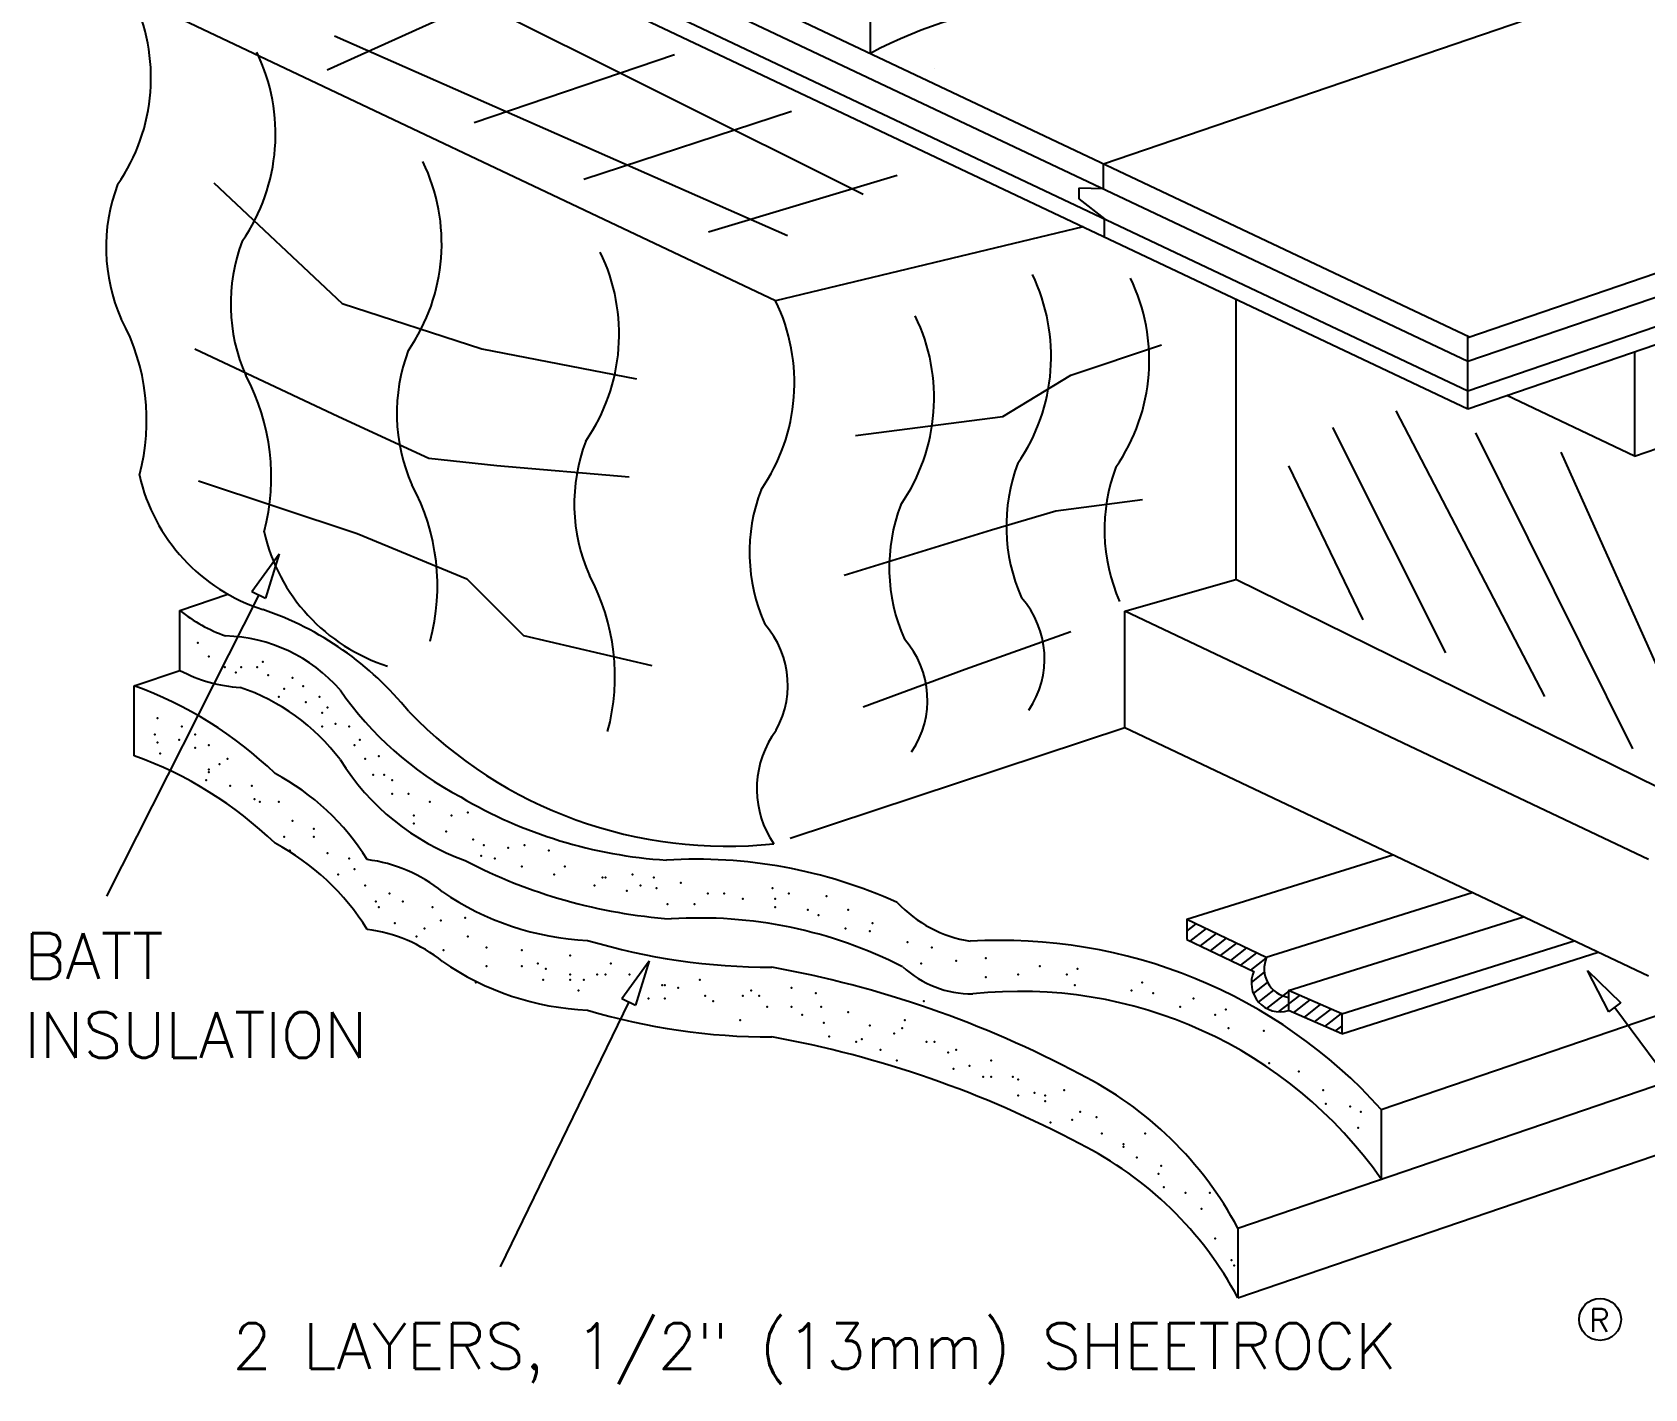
# Model space of a CAD drawing. Extents: x 0.33 to 8.78, y -0.83 to 7.68.
# Drawn here: x 0.551 to 4.959, y 2.109 to 5.818 of the extents above; entities that cross this region are included whole.
import ezdxf

# ---------------------------------------------------------------- set-up
doc = ezdxf.new("R2010")
doc.units = 0
doc.header["$LTSCALE"] = 2
doc.header["$MEASUREMENT"] = 0
for name, color, linetype in [('ADPDETAIL1', 1, 'CONTINUOUS'), ('ADPDETAIL2', 7, 'CONTINUOUS'), ('ADPDETAIL3', 5, 'CONTINUOUS'), ('ADPDIM', 3, 'CONTINUOUS'), ('ADPTEXT', 6, 'CONTINUOUS')]:
    doc.layers.add(name, color=color, linetype=linetype)
doc.styles.add('ADPROMANS', font='ROMANS.SHX')

msp = doc.modelspace()

# ---------------------------------------------------------------- linework, layer by layer
at = {"layer": 'ADPDETAIL1'}
for p, q in [((0.8664, 6.6957), (4.4797, 4.9854)), ((0.8664, 6.4968), (4.4752, 4.7887)), ((3.4796, 5.4588), (5.2439, 6.0614)), ((2.583, 5.084), (0.8239, 5.9182)), ((4.4752, 4.9838), (7.106, 5.8824)), ((4.4752, 4.7887), (7.106, 5.6873)), ((3.4237, 5.2864), (2.583, 5.084)), ((3.8414, 5.0887), (3.8414, 4.3219)), ((4.4752, 4.7887), (4.4752, 4.9875)), ((4.9309, 4.9443), (4.9309, 4.6595)), ((4.9309, 4.6595), (4.5817, 4.8251)), ((4.9309, 4.6595), (5.2205, 4.7585)), ((3.5375, 4.2357), (3.8414, 4.3219)), ((5.2205, 3.6423), (3.8414, 4.3219)), ((0.9547, 4.2375), (1.0853, 4.2821)), ((0.9547, 4.0736), (0.9547, 4.2375)), ((4.9696, 3.5566), (3.5375, 4.2357)), ((3.5375, 3.9165), (3.5375, 4.2357)), ((0.8299, 4.031), (0.9547, 4.0736)), ((0.8299, 3.8402), (0.8299, 4.031)), ((3.5375, 3.9165), (2.6228, 3.6142)), ((4.9696, 3.2374), (3.5375, 3.9165)), ((4.2388, 2.8732), (6.9969, 3.8153)), ((3.8468, 2.5486), (6.9969, 3.6246)), ((3.7074, 3.3928), (4.2701, 3.5691)), ((3.9244, 3.2895), (4.4875, 3.466)), ((3.9244, 3.2895), (4.4875, 3.466)), ((3.8468, 2.3579), (6.9969, 3.4338)), ((3.9852, 3.1983), (4.6274, 3.3997)), ((3.7074, 3.3928), (3.9244, 3.2895)), ((3.7074, 3.3928), (3.7074, 3.3376)), ((3.7074, 3.3376), (3.8901, 3.2506)), ((4.131, 3.1345), (4.7665, 3.3337)), ((4.131, 3.0793), (4.8318, 3.3027)), ((4.131, 3.1345), (3.9852, 3.1983)), ((3.9852, 3.1983), (3.9852, 3.1432)), ((4.131, 3.0793), (3.9852, 3.1432)), ((4.131, 3.1345), (4.131, 3.0793)), ((4.2388, 2.8732), (4.2388, 2.6825)), ((3.8468, 2.5486), (3.8468, 2.3579))]:
    msp.add_line(p, q, dxfattribs=at)
for centre, radius, start, end in [((0.3612, 5.6941), 0.5142, 325.3562, 25.84), ((1.237, 5.2301), 0.4843, 159.2443, 203.8543), ((2.1203, 4.8598), 0.5142, 325.3562, 25.84), ((0.2819, 4.7583), 0.5819, 344.9564, 28.3183), ((1.3346, 4.7195), 0.5035, 192.8841, 252.3188), ((2.9961, 4.3959), 0.4843, 159.2443, 203.8543), ((1.2154, 4.5582), 0.4133, 230.8852, 250.8155), ((0.9021, 3.4169), 0.8691, 38.8207, 71.2348), ((2.3649, 4.0334), 0.2515, 325.866, 41.5222), ((1.0661, 3.7343), 0.4338, 41.2462, 88.2245), ((1.1413, 4.4201), 0.3936, 241.6966, 266.7869), ((0.4602, 3.0075), 1.0882, 46.0979, 70.1395), ((0.9348, 3.4848), 0.5728, 36.9964, 71.2184), ((2.16, 4.5525), 0.9341, 214.7294, 242.0467), ((2.45, 4.8041), 1.2115, 224.05, 276.0686), ((2.7973, 3.7496), 0.2658, 147.535, 214.4119), ((0.4602, 2.8167), 1.0882, 46.0979, 70.1395), ((0.9056, 3.2097), 0.6589, 31.7175, 62.0197), ((1.9642, 4.188), 0.675, 212.0799, 250.0696), ((2.363, 4.8138), 1.2614, 239.4637, 266.4324), ((0.9056, 3.0189), 0.6589, 31.7175, 62.0197), ((1.4152, 3.1508), 0.4085, 50.9914, 82.8345), ((2.4017, 4.8364), 1.4462, 242.5101, 265.8781), ((2.3646, 2.2142), 1.343, 65.7817, 93.4179), ((2.1027, 4.0946), 0.76, 235.5064, 267.4547), ((3.1705, 3.6778), 0.3493, 223.113, 260.8729), ((2.3755, 2.1747), 1.2217, 62.9872, 93.6508), ((1.4152, 2.96), 0.4085, 50.9914, 82.8345), ((2.5675, 4.9965), 1.7344, 253.2928, 270.1674), ((3.1994, 1.9356), 1.3997, 42.0545, 93.4535), ((2.1027, 3.9038), 0.76, 235.5064, 267.4547), ((2.0559, 0.4172), 2.8914, 61.9615, 79.7066), ((3.12, 3.4683), 0.2793, 227.2551, 270.4172), ((3.9981, 3.2576), 0.0793, 156.6504, 260.6398), ((3.9629, 3.2192), 0.0793, 156.6504, 286.3739), ((3.2516, 1.9902), 1.2057, 35.0439, 96.1685), ((2.5675, 4.8057), 1.7344, 253.2928, 270.1674), ((2.0559, 0.2265), 2.8914, 61.9615, 79.7066), ((2.9693, 2.08), 0.9948, 28.1064, 63.3793), ((2.9693, 1.8892), 0.9948, 28.1064, 63.3793)]:
    msp.add_arc(centre, radius, start, end, dxfattribs=at)
for p in [(0.8931, 3.9424), (0.9521, 3.8834), (0.8931, 3.8761), (0.9964, 3.8613), (1.0333, 3.8024), (1.0849, 3.8318), (1.0259, 3.7729)]:
    msp.add_point(p, dxfattribs=at)
at = {"layer": 'ADPDETAIL2'}
for p, q in [((0.8664, 6.6267), (4.4752, 4.9186)), ((0.8664, 6.5464), (4.4752, 4.8383)), ((1.3567, 5.716), (1.8831, 5.9532)), ((1.687, 5.9429), (2.8224, 5.3758)), ((1.3774, 5.8088), (2.616, 5.2623)), ((2.8418, 5.8013), (2.8418, 5.8013)), ((4.4752, 4.9186), (7.106, 5.8171)), ((1.7593, 5.5717), (2.3063, 5.7573)), ((4.4752, 4.8383), (7.106, 5.7369)), ((3.0183, 5.72), (3.0183, 5.72)), ((3.0896, 5.6434), (3.0896, 5.6434)), ((2.0586, 5.417), (2.6263, 5.6026)), ((2.3992, 5.2726), (2.9153, 5.4273)), ((3.4796, 5.3898), (3.4796, 5.4588)), ((1.047, 5.4067), (1.398, 5.0767)), ((3.4796, 5.3898), (3.4122, 5.3924)), ((3.4122, 5.3924), (3.4122, 5.3628)), ((3.4122, 5.3628), (3.4818, 5.3085)), ((3.4818, 5.2589), (3.4818, 5.3085)), ((1.398, 5.0767), (1.7799, 4.953)), ((0.9954, 4.953), (1.3877, 4.7674)), ((1.7799, 4.953), (2.2031, 4.8705)), ((3.3901, 4.8808), (3.6379, 4.9633)), ((3.2043, 4.7674), (3.3901, 4.8808)), ((1.3877, 4.7674), (1.6354, 4.654)), ((2.8018, 4.7158), (3.2043, 4.7674)), ((4.2787, 4.7828), (4.6847, 4.0017)), ((4.1057, 4.7378), (4.414, 4.1219)), ((4.4967, 4.7228), (4.9253, 3.859)), ((1.6354, 4.654), (1.8212, 4.6333)), ((1.8212, 4.6333), (2.1825, 4.6024)), ((3.9854, 4.6326), (4.1884, 4.212)), ((4.7298, 4.6702), (5.1132, 3.8139)), ((1.0058, 4.5921), (1.4393, 4.4477)), ((3.3488, 4.5096), (3.5862, 4.5405)), ((3.1734, 4.458), (3.3488, 4.5096)), ((2.7708, 4.3343), (3.1734, 4.458)), ((1.4393, 4.4477), (1.7386, 4.324)), ((1.7386, 4.324), (1.8934, 4.1693)), ((1.8934, 4.1693), (2.2444, 4.0868)), ((3.1011, 4.0765), (3.3901, 4.1796)), ((2.8224, 3.9734), (3.1011, 4.0765)), ((3.7074, 3.3606), (3.7331, 3.3805)), ((3.7167, 3.3332), (3.7608, 3.3674)), ((3.7443, 3.32), (3.7884, 3.3542)), ((3.7719, 3.3069), (3.8161, 3.341)), ((3.7996, 3.2937), (3.8437, 3.3279)), ((3.8272, 3.2805), (3.8714, 3.3147)), ((3.8549, 3.2674), (3.899, 3.3016)), ((3.8825, 3.2542), (3.9243, 3.2866)), ((3.8836, 3.2205), (3.9194, 3.2482)), ((3.8891, 3.1902), (3.9281, 3.2204)), ((3.9035, 3.1667), (3.9449, 3.1988)), ((3.9256, 3.1493), (3.9876, 3.1973)), ((3.9583, 3.1401), (4.0161, 3.1848)), ((3.9991, 3.1371), (4.0446, 3.1723)), ((4.0276, 3.1246), (4.0731, 3.1598)), ((4.0561, 3.1121), (4.1016, 3.1473)), ((4.0846, 3.0996), (4.1301, 3.1349)), ((4.1131, 3.0871), (4.131, 3.101))]:
    msp.add_line(p, q, dxfattribs=at)
for centre, radius, start, end in [((0.7018, 5.5394), 0.5142, 325.3562, 25.84), ((1.156, 5.2404), 0.5142, 325.3562, 25.84), ((1.5776, 5.0755), 0.4843, 159.2443, 203.8543), ((1.6411, 4.9929), 0.5142, 325.3562, 25.84), ((2.8221, 4.932), 0.5142, 325.3562, 25.84), ((3.0905, 4.9217), 0.5142, 325.3562, 25.84), ((2.5022, 4.8186), 0.5142, 325.3562, 25.84), ((2.0318, 4.7764), 0.4843, 159.2443, 203.8543), ((0.6225, 4.6036), 0.5819, 344.9564, 28.3183), ((2.5169, 4.529), 0.4843, 159.2443, 203.8543), ((3.698, 4.4681), 0.4843, 159.2443, 203.8543), ((3.9664, 4.4578), 0.4843, 159.2443, 203.8543), ((1.0767, 4.3046), 0.5819, 344.9564, 28.3183), ((3.378, 4.3547), 0.4843, 159.2443, 203.8543), ((1.6753, 4.5649), 0.5035, 192.8841, 252.3188), ((1.5618, 4.0571), 0.5819, 344.9564, 28.3183), ((3.0668, 4.1055), 0.2515, 325.866, 41.5222), ((2.7468, 3.9921), 0.2515, 325.866, 41.5222)]:
    msp.add_arc(centre, radius, start, end, dxfattribs=at)
for p in [(1.0037, 4.1487), (1.0333, 4.1119), (1.0775, 4.0824), (1.107, 4.0676), (1.1218, 4.0824), (1.166, 4.0824), (1.1808, 4.0971), (1.1955, 4.0603), (1.2398, 4.0234), (1.2619, 4.0529), (1.2914, 4.0308), (1.225, 4.0013), (1.2988, 3.9866), (1.3357, 4.0013), (1.3578, 3.9719), (1.3431, 3.9571), (1.38, 3.9276), (0.8857, 3.8982), (0.9595, 3.9203), (0.9964, 3.8982), (1.3431, 3.9203), (1.4168, 3.9203), (1.4463, 3.8834), (0.9005, 3.8466), (1.0333, 3.8687), (1.4316, 3.8687), (1.498, 3.8392), (1.0333, 3.795), (1.0628, 3.8171), (1.4611, 3.8318), (1.0923, 3.7581), (1.1513, 3.7581), (1.4832, 3.7876), (1.5127, 3.7876), (1.5349, 3.7729), (1.1587, 3.7213), (1.1734, 3.7139), (1.225, 3.7139), (1.5349, 3.736), (1.5791, 3.736), (1.6381, 3.7139), (1.2619, 3.6624), (1.5939, 3.6771), (1.6971, 3.6771), (1.7414, 3.6845), (1.2398, 3.6181), (1.3209, 3.6402), (1.3209, 3.6181), (1.5939, 3.655), (1.6824, 3.6329), (1.2546, 3.5813), (1.3578, 3.5739), (1.7562, 3.6108), (1.7857, 3.596), (1.8521, 3.5887), (1.8963, 3.596), (1.9627, 3.5813), (1.4168, 3.5592), (1.4316, 3.5297), (1.7783, 3.5666), (1.8152, 3.5592), (1.8889, 3.5371), (2.007, 3.5371), (1.3873, 3.515), (1.4611, 3.4855), (1.9775, 3.515), (2.0881, 3.4855), (2.1102, 3.5076), (2.1176, 3.5076), (2.1914, 3.515), (2.2135, 3.4855), (2.2504, 3.5076), (2.3242, 3.4929), (1.4906, 3.4413), (1.5275, 3.4634), (1.5644, 3.4413), (2.1766, 3.4708), (2.2578, 3.4781), (2.3979, 3.4634), (2.4422, 3.4634), (2.4938, 3.4486), (2.575, 3.4781), (2.5823, 3.4486), (2.6192, 3.4634), (2.7225, 3.456), (1.498, 3.4265), (1.6455, 3.4265), (1.734, 3.3971), (2.2873, 3.4339), (2.361, 3.4339), (2.5823, 3.4265), (2.6709, 3.4192), (2.7004, 3.4044), (2.7815, 3.4192), (1.5422, 3.3823), (1.6234, 3.3676), (1.6676, 3.3897), (2.7741, 3.3676), (2.8405, 3.3602), (2.8479, 3.3823), (1.6013, 3.3455), (1.675, 3.3086), (1.7414, 3.3455), (1.793, 3.316), (1.8889, 3.3086), (2.9438, 3.3307), (3.0102, 3.316), (1.793, 3.2644), (1.8889, 3.2644), (1.9332, 3.2718), (2.0217, 3.2939), (2.1324, 3.2718), (2.9807, 3.2718), (3.0766, 3.2792), (3.1577, 3.2865), (3.3052, 3.2644), (1.7635, 3.2202), (1.9479, 3.2276), (1.9553, 3.2571), (2.0217, 3.2423), (2.0217, 3.2276), (2.0586, 3.2276), (2.0955, 3.2423), (2.1176, 3.2423), (2.184, 3.2423), (2.3758, 3.2276), (3.1577, 3.2349), (3.2462, 3.2423), (3.379, 3.2423), (3.4085, 3.2571), (3.5855, 3.2202), (2.0438, 3.1981), (2.2356, 3.176), (2.2725, 3.2128), (2.2799, 3.2128), (2.2799, 3.176), (2.3168, 3.2055), (2.3905, 3.1834), (2.4938, 3.1834), (2.5159, 3.1981), (2.5381, 3.1834), (2.6266, 3.2055), (2.693, 3.1907), (3.4011, 3.2128), (3.556, 3.1981), (3.6151, 3.1907), (3.7257, 3.176), (2.4127, 3.1686), (2.5602, 3.1539), (2.6266, 3.1539), (2.6561, 3.1318), (2.7077, 3.1539), (2.7815, 3.1391), (2.988, 3.1686), (3.6888, 3.1539), (3.7847, 3.1318), (3.8142, 3.1465), (2.4864, 3.117), (2.7151, 3.1097), (2.8405, 3.1023), (2.929, 3.0949), (2.9364, 3.117), (3.8216, 3.0949), (3.9175, 3.0876), (2.7299, 3.0728), (2.8036, 3.0581), (2.8184, 3.0655), (2.9069, 3.0802), (2.9954, 3.0581), (3.0176, 3.0581), (2.87, 3.036), (2.9143, 3.0065), (3.0544, 3.0286), (3.0766, 3.036), (3.1725, 3.0065), (3.9322, 2.9991), (3.0692, 2.9844), (3.1134, 2.9918), (3.1503, 2.9623), (3.1725, 2.9623), (3.2315, 2.9623), (3.2462, 2.9549), (4.0134, 2.977), (3.2462, 2.9107), (3.2905, 2.9181), (3.32, 2.9107), (3.3716, 2.9254), (4.0798, 2.9254), (3.32, 2.896), (3.4159, 2.8665), (4.0872, 2.8886), (4.1535, 2.8812), (4.183, 2.8665), (3.3347, 2.837), (3.3938, 2.8444), (3.4601, 2.8518), (4.1757, 2.8223), (3.4749, 2.8075), (3.5339, 2.7781), (3.5929, 2.8075), (3.5339, 2.7707), (3.5708, 2.7412), (3.6298, 2.697), (3.6372, 2.7191), (3.6446, 2.6602), (3.7036, 2.6454), (3.77, 2.6454), (3.7478, 2.6012), (3.7847, 2.5201), (3.829, 2.4612), (3.8364, 2.4465)]:
    msp.add_point(p, dxfattribs=at)
at = {"layer": 'ADPDETAIL3'}
msp.add_line((2.8421, 5.7605), (2.8421, 6.0694), dxfattribs=at)
msp.add_arc((3.4132, 4.6909), 1.2126, 95.0908, 118.0997, dxfattribs=at)
at = {"layer": 'ADPDIM'}
for p, q in [((1.1515, 4.2893), (1.2257, 4.3921)), ((1.2257, 4.3921), (1.1889, 4.2708)), ((1.1702, 4.2801), (0.7539, 3.4557)), ((1.1515, 4.2893), (1.1889, 4.2708)), ((2.1631, 3.1765), (2.2372, 3.2793)), ((2.2372, 3.2793), (2.2004, 3.158)), ((4.803, 3.2526), (4.894, 3.1644)), ((4.8605, 3.1397), (4.803, 3.2526)), ((2.1631, 3.1765), (2.2004, 3.158)), ((2.1817, 3.1673), (1.8297, 2.4422)), ((4.8605, 3.1397), (4.894, 3.1644)), ((4.8772, 3.152), (5.6477, 2.1092))]:
    msp.add_line(p, q, dxfattribs=at)
at = {"layer": 'ADPTEXT'}
msp.add_circle((4.8369, 2.2989), 0.0573, dxfattribs=at)

# ---------------------------------------------------------------- texts
at = {"layer": 'ADPTEXT', "style": 'ADPROMANS'}
for s, height, p in [('BATT', 0.125, (0.5294, 3.2301)), ('INSULATION', 0.125, (0.5294, 3.0144)), ('2 LAYERS, 1/2" (13mm) SHEETROCK', 0.125, (1.0986, 2.1633)), ('R', 0.0625, (4.8073, 2.2653))]:
    msp.add_text(s, height=height, dxfattribs=at).set_placement(p)

doc.saveas('drawing.dxf')
